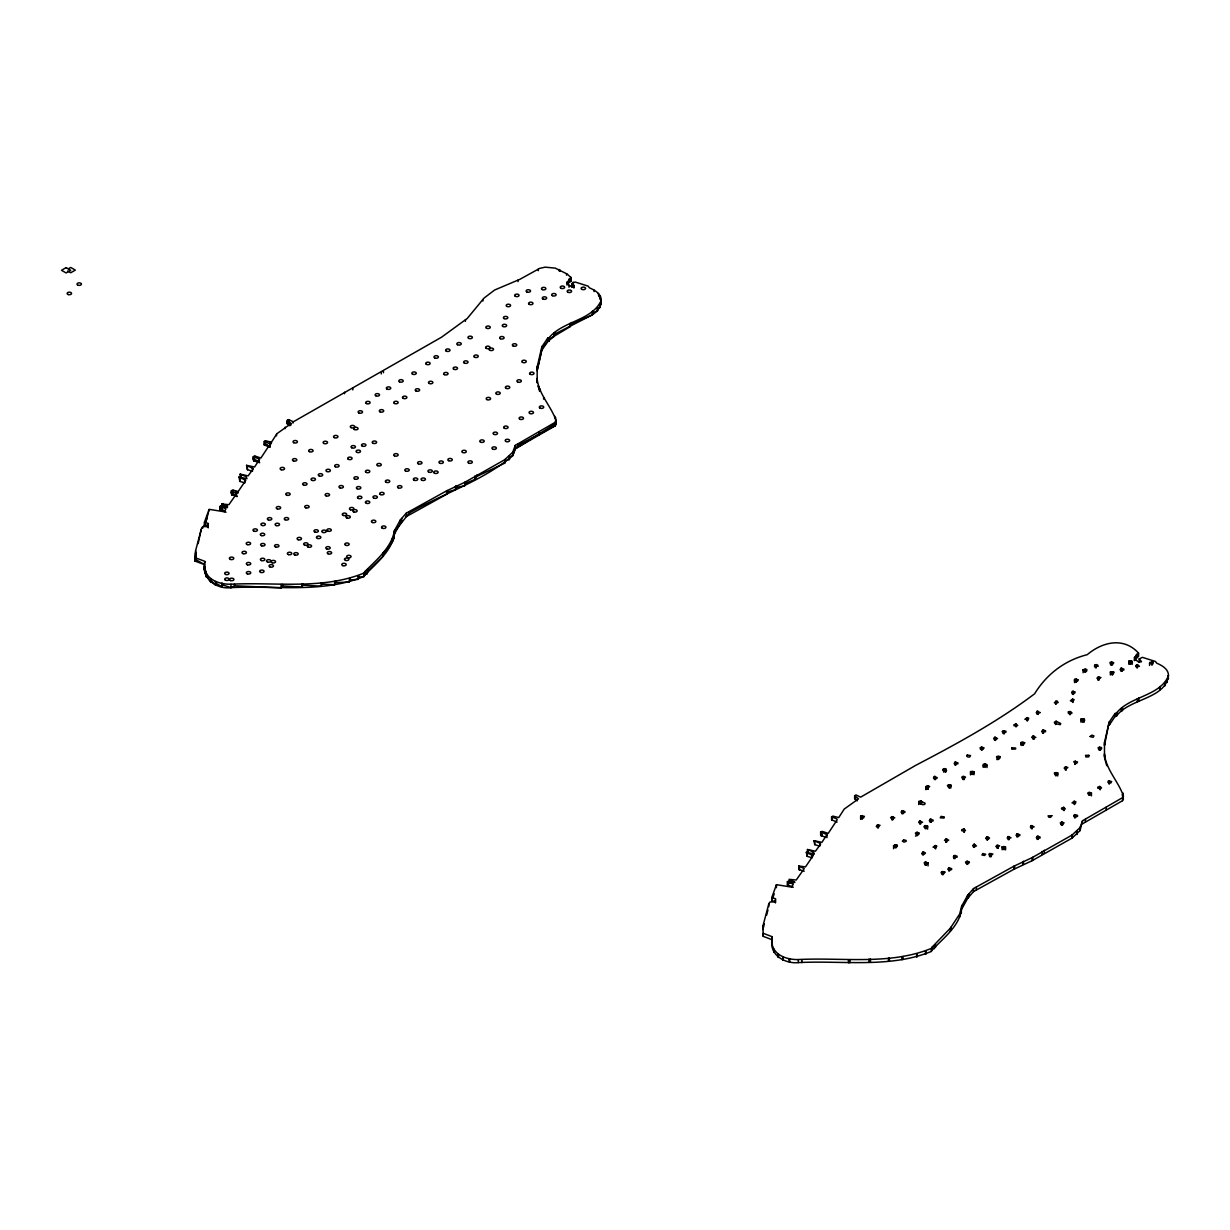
<?xml version="1.0" encoding="UTF-8"?>
<svg xmlns="http://www.w3.org/2000/svg" width="1230" height="1230" viewBox="0 0 1230 1230"><rect width="100%" height="100%" fill="white"/><g stroke="black" fill="none" stroke-linecap="round" stroke-linejoin="round"><path stroke-width="1.5" d="M220.462 506.576L220.462 508.098L225.951 512.28L220.047 509.835L220.047 506.406L225.951 508.836L224.26 511.757L209.1 509.328L204.472 522.212L204.472 525.64L208.254 526.855L208.254 525.01M567.061 282.239L571.274 277.857L567.061 273.967L555.268 268.125L545.167 267.156L539.693 268.371L519.89 279.318L494.629 290.019L484.097 298.029L467.262 318.462L441.57 337.189L293.324 421.798L288.696 419.599L287.313 420.337L291.218 423.489L276.904 433.713L271.43 442.216L265.526 440.755L264.266 441.493L264.266 444.922L269.739 447.105L269.739 445.26M567.061 283.592L571.704 286.851L571.873 283.592L575.071 281.993L588.125 286.129L589.385 287.82C594.705 290.08 601.378 293.77 601.178 300.474C591.999 320.83 562.571 320.938 548.949 337.912L547.688 338.158L541.8 346.906L537.172 367.094L537.172 382.684L537.172 378.379M927.605 826.145L925.083 825.591L923.822 826.806L925.498 827.775L927.605 827.052M928.035 862.784L927.189 864.244L924.668 864.244L924.237 862.553L928.035 862.784L928.035 865.905M970.562 771.61L971.408 773.562L974.36 772.824L973.96 771.702L970.562 771.61L970.562 774.654M1021.1 743.796L1021.1 742.443L1024.898 742.674L1023.621 744.381L1021.1 743.889M1057.739 772.932L1054.371 772.824L1054.786 774.531L1057.739 774.285M1074.59 680.82L1074.59 679.467L1078.372 679.698L1077.542 681.159L1074.59 680.928M1104.494 756.773L1104.494 742.443L1109.122 722.256L1115.01 713.508L1116.286 713.262C1129.647 696.088 1159.736 696.488 1168.5 675.808C1168.7 669.12 1162.027 665.43 1156.707 663.17L1155.447 661.463L1142.393 657.343L1139.195 658.926L1139.195 661.971M1134.383 659.034L1139.026 662.201L1141.548 661.709L1139.195 658.926M208.254 524.395L206.994 526.594L202.781 526.594L201.52 528.285L195.616 550.656L195.893 557.974L204.887 561.357C200.352 577.362 215.711 589.631 230.994 587.648C274.874 585.326 322.306 593.567 364.08 576.455L364.926 575.01C376.934 562.617 394.43 548.872 394.815 529.961M233.1 493.553L231.84 494.768L231.455 492.169L231.84 494.768L236.898 496.228L232.193 492.953L232.193 491.431M256.547 460.558L259.638 462.68L253.734 460.727L253.349 456.622L255.01 456.084L260.898 458.021L269.739 444.645L269.739 443.753L264.266 441.493M222.399 583.312L222.399 584.834L230.994 587.648L234.561 585.757L281.117 587.894L282.577 585.926L301.75 587.156L303.134 585.173L321.122 586.187L322.075 584.173L334.591 584.727L335.652 582.62L349.335 582.051L349.966 579.945L358.176 579.376L358.607 577.254L364.08 576.455L365.064 571.489M537.172 379.24C539.109 394.938 551.486 406.561 556.114 420.829L555.268 422.274L515.262 445.383L512.741 452.194L504.731 459.728L464.725 482.329L446.613 490.847L406.192 513.218L406.192 516.646L446.613 494.276L447.243 492.031L455.469 489.663L456.13 487.464L464.725 485.773L465.447 483.405L474.841 479.454L476.963 476.379L504.731 463.157L505.069 460.989L509.374 459.513L509.604 457.314L512.741 455.623L515.262 448.812L518.107 445.26L555.268 425.718L555.33 423.704L556.114 424.258L555.268 425.718L515.262 448.812L512.741 455.623C482.667 481.145 443.031 493.445 409.067 513.141L394.815 531.483M537.172 367.094L537.172 370.522L542.215 347.798L547.688 341.586L554.007 336.482L555.145 333.868L592.337 314.849L597.38 310.959L601.178 303.902L601.116 300.151M195.201 561.141L195.585 552.685L195.201 561.141L204.887 564.785L195.201 559.235L195.201 561.141L195.616 550.656M537.172 370.522L541.8 350.335L547.688 341.586L547.78 338.142M365.064 572.995L367.032 573.795L368.17 570.628L383.022 556.283L383.683 553.362L392.293 542.184L393.984 538.294L394.399 530.714L400.288 520.029L406.192 513.218M211.114 579.053L210.776 582.297L206.486 575.194L204.58 568.475L204.472 569.905L204.764 564.908M793.273 887.23L787.369 884.801L787.369 881.756L793.273 884.186L791.582 887.107L776.422 884.678L771.794 897.562L775.577 898.776L775.577 899.745L774.316 901.944L770.103 901.944L768.842 903.635L762.938 926.005L763.215 936.353L772.209 939.751C768.765 954.68 785.078 964.105 798.316 962.598C842.196 960.276 889.628 968.517 931.402 951.42L932.386 946.823L950.344 928.189L959.615 914.09L961.722 906.064L967.61 895.379L973.514 888.567L1013.951 866.197L1032.047 857.679L1072.053 835.078L1080.063 827.529L1082.585 820.733L1122.59 797.624L1123.436 796.164C1118.808 781.911 1106.431 770.288 1104.494 754.59M571.243 277.796L571.274 281.286L569.167 282.5L569.167 279.072L569.167 282.5L567.215 283.53M204.472 569.905L204.749 566.492M771.902 945.332L772.209 936.707L763.215 933.324L763.215 936.353M547.78 339.649L548.949 341.34L549.318 339.08L570.013 326.75L571.596 323.997L592.337 314.849L592.691 312.651L597.38 310.959L597.565 307.269M555.407 424.181L555.699 417.662M394.399 530.714C391.647 547.565 376.18 560.127 364.926 571.566L364.08 573.026C322.306 590.123 274.874 581.882 230.994 584.219C219.601 584.511 205.333 579.822 204.472 566.461M932.248 949.96C943.548 937.783 961.722 924.545 961.722 906.064M207.363 517.599L204.472 525.64L204.734 522.304M400.719 519.537L400.288 523.457L394.399 534.158M289.819 425.795L287.005 423.52L287.313 420.337M222.153 508.144L222.507 504.807M232.193 492.953L231.84 494.768L231.425 490.601L233.1 490.124L238.159 491.57L245.739 480.392L239.004 476.994L246.999 478.685L246.015 476.594L240.127 474.165L248.122 475.872L253.319 468.722L246.584 465.324L254.579 467.016L259.638 459.236L253.319 456.561L253.319 460.005M206.486 573.672L206.148 576.701L204.58 568.475L206.148 576.701L205.425 569.905M264.665 441.647L264.266 444.922L265.526 444.199L269.739 447.105L269.847 442.354M1109.122 722.256L1104.494 745.472L1104.494 742.443M253.349 458.129L253.734 460.727L254.164 457.437M198.153 543.614L201.105 529.884M220.462 508.098L220.047 509.835L221.308 509.112M211.114 580.575L215.419 584.973L215.865 581.667M764.322 923.853L762.923 929.542L762.938 926.005M766.598 915.197L767.966 910M204.472 525.64L208.239 513.494M597.565 308.792L599.917 307.546L601.116 301.673M989.52 853.558L989.089 854.773L990.78 855.742L992.887 854.035L989.52 853.558L989.581 856.587L991.319 856.618L991.195 853.558M1109.122 725.3L1115.01 716.537L1116.286 716.306C1128.817 698.425 1165.717 699.255 1168.439 675.501M215.865 583.174L221.738 586.679L222.399 584.834M772.409 898.884L774.254 893.764M961.722 909.108L967.61 898.407L973.514 891.596L1013.951 869.241L1032.047 860.723L1072.053 838.107L1080.063 830.573L1082.585 820.733M901.913 810.755L901.083 812.215L902.343 812.953L904.865 812.461L904.865 811.492L901.913 810.755L901.974 813.799M933.57 777.837L934.354 776.468L937.291 777.698L936.461 778.667L933.509 777.929M919.61 820.964L918.764 822.424L920.025 823.162L922.562 822.194L919.61 820.964L919.671 824.008M955.049 762.123L954.142 763.584L957.939 763.83L957.939 762.861L955.049 762.123L954.987 765.168M930.141 819.272L929.296 820.733L930.557 821.456L933.078 820.964L933.078 820.072L930.141 819.272L930.141 822.301M922.562 852.329L921.716 853.789L923.822 854.527L925.498 853.067C920.271 848.731 923.899 860.354 922.977 852.098M994.624 737.324L993.732 738.784L994.993 739.522L997.515 738.538L994.624 737.324L994.578 740.368M948.668 867.903L947.823 869.349L949.083 870.087L951.62 869.595L951.62 868.626L948.73 867.903L948.73 870.932M1040.027 712.585L1037.52 713.508L1036.26 712.77L1037.105 711.309L1040.057 712.524M932.248 946.916L931.402 948.376C889.628 965.473 842.196 957.232 798.316 959.554C786.923 959.861 772.655 955.157 771.794 941.811M1095.223 664.63L1094.377 666.091L1098.175 666.337C1098.375 663.6 1092.747 664.123 1095.284 667.675M1008.108 836.538L1007.201 837.984L1008.462 838.722L1010.998 837.753L1008.108 836.538L1008.108 839.567M1016.949 833.863L1016.042 835.308L1017.318 836.046L1019.839 835.554L1019.839 834.663L1016.949 833.863L1016.887 836.892L1017.886 836.954L1017.733 833.863M1120.914 668.274L1120.069 669.735L1121.33 670.473L1123.866 669.981L1123.866 669.074L1120.914 668.274L1120.976 671.319M1031.217 825.591L1030.371 827.052L1031.632 827.775L1034.153 826.806L1031.217 825.591L1031.217 828.636M1074.59 814.644L1073.805 815.997L1075.005 816.843L1077.542 816.351L1077.542 815.382L1074.59 814.644L1074.59 817.689M1082.585 823.762L1122.59 800.668L1123.405 795.948M837.061 822.07L831.588 819.872L831.588 816.843L837.061 819.026L837.061 819.995L828.221 833.371L822.332 831.418L820.641 831.911L826.96 834.586L821.901 842.365L813.906 840.659L814.752 844.672L819.795 846.132L819.795 843.104L813.906 840.659M288.696 423.043L287.005 423.52L288.573 419.645M1134.383 657.573L1138.596 653.207L1138.596 656.236L1134.537 660.387M891.812 816.597L890.551 817.812L892.242 818.78L894.764 817.812L891.812 816.597L891.873 819.626M1032.892 736.109L1031.632 737.324L1033.308 738.308L1035.814 737.385L1032.892 736.109L1032.954 739.153M1065.318 766.997L1064.15 768.12L1065.749 769.181L1067.855 767.474L1065.38 766.997L1065.38 770.026M997.1 845.287L995.839 846.501L997.515 847.47L999.621 845.84L997.1 845.287L997.1 848.331M400.719 521.059L401.657 520.29L400.288 523.457L400.288 520.029M555.268 423.796L515.262 448.812L515.262 445.383M68.403 268.77L70.71 267.448L75.322 270.108L70.71 272.768L67.635 270.984M220.047 506.406L221.308 505.684L225.951 507.375L227.627 506.898L221.738 503.977L228.888 504.7L236.898 493.276L231.84 491.339M831.588 816.843L832.848 816.105L838.752 817.566L844.226 809.063L858.54 798.839L854.635 795.687L856.019 794.949L860.646 797.148L915.812 765.291C956.648 743.935 997.684 721.672 1034.584 693.812C1046.715 674.132 1064.719 660.356 1087.228 654.668C1102.695 641.66 1123.897 636.879 1138.565 653.145M1003.419 730.758L1002.158 731.496L1002.988 732.957L1005.94 732.219L1005.94 731.25L1003.419 730.758L1003.419 733.803M860.646 819.149L860.646 816.105L864.444 816.351L863.598 817.812L860.646 817.074M981.509 747.302L984.046 747.779L983.201 749.239L980.248 748.993L980.248 747.548L981.509 747.302L981.509 750.331M926.021 786.631L926.021 789.675L925.929 786.693L927.189 785.955L927.251 788.999L928.158 789.03L928.158 785.985L927.251 785.955M1056.063 721.287L1054.371 722.256L1054.786 723.471L1060.275 724.685L1060.691 723.471L1056.063 721.287L1056.063 724.316L1056.386 721.441M877.497 824.853L876.237 826.56L877.913 827.052L880.019 825.345L877.559 824.853L877.559 827.898M948.668 784.74L947.408 785.478L948.253 786.923L951.19 786.201L950.775 784.986L948.668 784.74L948.73 787.784L949.606 787.8L949.606 784.755L949.514 787.784M962.982 776.468L961.722 777.206L962.567 778.667L964.243 778.667L965.519 777.037L962.982 776.468L963.044 779.513M986.983 765.537L983.201 765.783M787.369 881.756L788.63 881.034L793.273 882.725L794.949 882.248L789.06 879.327L796.21 880.05L804.22 868.626L798.747 865.951L805.481 866.919L813.061 855.742L806.327 852.329L814.322 854.035L813.338 851.944L807.449 849.515L815.444 851.221L820.641 844.072L819.795 843.104M787.369 884.801L788.63 884.062M895.179 844.795L893.503 845.763L894.764 846.993L897.285 846.501L897.285 845.041L895.179 844.795L895.179 847.839L896.024 847.839L896.024 844.795M916.658 832.403L915.397 833.125L916.242 834.586L919.194 833.863L919.194 832.956L916.658 832.403L916.719 835.431L915.489 836.108M1075.005 761.401L1077.542 761.893L1076.696 763.353L1075.005 763.353L1073.744 761.647L1075.005 761.401L1075.005 764.445L1075.435 761.155M944.871 872.024L941.088 872.27L941.504 873.485L944.04 873.485L944.871 872.101M1091.425 795.871L1091.425 792.766L1087.643 793.012L1088.489 794.472L1091.425 793.734M1109.152 781.081L1111.643 781.588L1110.798 783.033L1109.122 783.033L1107.861 782.311L1108.276 781.096L1109.152 781.081L1109.152 784.11L1109.537 780.85M1061.536 822.194L1060.275 822.916L1061.106 824.377L1062.797 824.377L1064.058 822.747L1061.536 822.194L1061.536 825.222M287.005 421.613L288.573 421.167L287.005 421.613L287.005 423.52M857.233 800.838L854.635 798.716L855.895 798.024M1151.649 661.709L1149.543 663.339L1152.925 663.908L1153.34 662.201L1151.649 661.709L1151.649 664.754M1072.483 699.163L1070.377 700.793L1072.898 701.346L1074.159 699.639L1072.483 699.163L1072.483 702.192M1016.042 723.963L1013.951 724.685L1013.951 725.654L1016.472 726.146L1017.733 725.423L1016.042 723.963L1016.042 726.991M963.828 828.989L961.722 829.727L961.722 830.696L964.243 831.188L965.519 830.45L963.828 828.989L963.828 832.034M1099.851 786.447L1097.744 787.169L1097.744 788.153L1100.281 788.63L1101.542 787.907L1099.851 786.447L1099.851 789.491M935.184 845.533L933.078 847.163L935.615 847.716L936.876 846.086L935.184 845.533L935.184 848.562M1074.159 801.284L1072.053 802.913L1075.435 803.467L1075.85 801.76L1074.159 801.284L1074.159 804.312M1063.642 807.357L1061.536 808.079C1060.967 810.017 1064.473 809.832 1065.318 808.817L1063.642 807.357L1063.642 810.401M1027.035 717.659L1024.898 719.273L1028.265 719.827L1028.68 718.12L1027.035 717.659L1027.035 720.688M1085.629 672.303L1085.536 669.243L1083.015 669.735L1083.845 671.196L1086.797 670.95L1086.797 669.489L1085.629 669.274M918.764 802.498L922.562 804.681L924.668 804.435L925.083 803.221L920.455 801.038L918.764 801.514L918.764 804.558L918.887 801.483M822.209 834.494L820.641 834.955L821.056 835.677L825.591 837.169M574.226 286.359L571.704 286.851L571.704 284.96L573.441 287.589M1129.002 661.202L1129.002 664.246L1128.909 661.233L1131.016 660.987L1132.277 661.233L1132.277 664.262M1110.383 674.963L1110.475 671.903L1114.18 672.164L1113.335 673.625L1110.798 673.625M1070.469 714.615L1070.377 711.555L1068.27 711.801L1068.27 713.154L1072.053 713.016L1070.469 711.57M1083.015 721.887L1083.015 718.858L1080.909 719.089L1081.739 721.041L1084.691 720.303L1084.307 719.181L1083.092 718.874L1083.092 721.902M1000.052 756.542L996.669 756.542L996.669 758.003L1000.052 758.003L1000.052 756.635M996.761 759.556L998.868 759.356L998.775 756.296M986.983 767.597L986.983 764.568L985.307 764.076L983.201 764.322L983.201 767.351M1005.525 849.884L1005.525 846.747L1002.158 846.747L1002.573 848.439L1005.525 848.208M1132.277 662.693L1129.34 662.924L1128.909 661.233M1098.59 749.239L1101.542 748.993L1101.542 747.548L1098.175 747.548L1098.559 749.116M1112.074 662.201L1109.967 662.447L1110.383 664.139L1112.904 664.139L1113.75 662.755L1112.074 662.201L1112.181 665.276M1137.335 664.63L1135.659 666.091L1139.441 666.337L1137.335 664.63L1137.335 667.675M1100.696 677.515L1098.175 677.038L1096.914 678.253L1098.59 679.221L1100.696 677.592M1072.545 691.383L1075.005 691.86L1075.005 692.828L1071.638 692.828L1072.483 691.383L1072.483 694.412M1056.478 701.1L1054.371 702.807L1058.169 702.561C1056.155 698.425 1057.446 704.483 1055.632 704.144L1055.694 701.1L1055.694 704.144M1043.424 730.036L1041.733 731.496L1045.531 731.742L1045.531 730.758L1043.424 730.036L1043.578 733.126M1022.361 742.197L1022.422 745.226M997.945 756.296L998.007 759.341M945.301 768.688L943.61 768.688L942.764 770.149L946.562 770.395L945.301 768.688L945.301 771.733L943.61 771.733L943.61 768.688L943.733 771.733M891.812 819.626L892.811 819.718L892.811 816.674L892.657 819.626M916.658 835.431L917.626 835.477L917.626 832.433M1037.951 836.292L1036.26 837.753L1037.52 838.476L1040.057 837.984L1040.057 837.015L1037.951 836.292L1038.105 839.383L1038.105 836.339M987.413 836.769L985.722 838.23L988.674 838.968L989.52 837.984L987.413 836.769L987.413 839.813M946.562 838.968L944.456 840.182L946.147 841.151L948.668 840.182L946.562 838.968L946.716 842.089M1037.951 839.321L1037.105 839.321L1037.167 836.292M974.36 844.318L972.669 845.763L976.466 846.009L974.36 844.318L974.36 847.347M954.987 855.496L953.296 856.956L957.094 857.202L957.094 856.218L954.987 855.496L955.141 858.586M966.842 861.338L969.302 861.815L969.302 862.784L965.934 863.276L965.519 862.061L966.842 861.338L966.78 864.367M926.082 862.107L926.082 865.151L925.083 865.105L925.145 862.061M246.584 465.324L247.43 469.722L252.473 471.182L252.473 467.754M239.004 476.994L239.835 481.391L244.893 482.852L244.893 479.423M925.929 787.661L927.605 788.153L929.711 786.508L928.035 785.955L928.035 788.999M806.327 852.329L807.172 856.341L812.215 857.802L812.215 854.773M798.747 865.951L799.162 869.718L804.22 871.178M204.472 522.212L208.254 523.427L208.254 527.839L208.162 524.549M775.577 901.821L771.794 900.606L771.794 897.562M569.321 280.502L571.274 281.286L570.582 276.904M254.164 458.944L258.269 461.742M571.873 283.592L574.226 285.391L574.226 286.974M264.665 443.169L269.739 447.105M598.349 293.417L600.332 299.52L600.332 296.092M204.734 523.811L208.254 526.855M287.313 421.859L289.265 424.396M598.349 294.939L600.209 297.445L600.209 295.923M1122.175 794.657L1123.436 799.208M571.274 281.286L570.858 278.641M236.898 496.705L236.329 494.091M538.263 385.805L539.909 390.479L539.909 388.957M973.929 771.61L973.96 774.746M1084.276 719.089L1084.276 722.133M1104.94 759.248L1106.769 765.721M538.14 386.159L539.616 391.386M1110.383 671.918L1110.767 673.502M1167.916 675.839L1168.5 678.852M556.114 424.258L556.083 420.599M1167.332 679.206L1167.239 682.496M1164.887 682.619L1164.887 685.663M1164.702 682.865L1164.702 685.91M1160.013 686.478L1160.013 689.523M1159.659 686.755L1159.659 689.799M1152.08 661.955L1152.172 665.015M1149.696 662.386L1149.543 665.476M1138.918 697.825L1138.918 700.854M1137.489 664.677L1137.489 667.721M1137.335 698.671L1137.335 701.715M1136.643 654.329L1136.643 657.374M1136.489 654.422L1136.489 657.466M1136.551 664.63L1136.489 667.675M1134.537 657.358L1134.383 660.618M1131.016 660.987L1131.108 664.046M1123.021 793.012L1123.021 796.056M1122.652 797.532L1122.59 800.668M1122.467 707.711L1122.467 710.74M1121.898 668.336L1121.898 671.365M1121.76 668.274L1121.76 671.319M1121.33 708.403L1121.33 711.432M1116.64 712.908L1116.64 715.952M1116.286 713.262L1116.286 716.306M1115.103 713.492L1115.01 716.537M1111.643 671.688L1111.705 674.716M1109.537 721.626L1109.537 724.67M1106.277 807.049L1106.277 810.093M1104.817 740.998L1104.817 744.042M1104.494 753.729L1104.494 757.634M1100.281 747.302L1100.373 750.362M1100.281 786.693L1100.281 789.721M1099.005 677.038L1099.128 680.098M1096.222 664.677L1096.222 667.721M1096.068 664.63L1096.068 667.675M1089.749 792.274L1089.872 795.349M1088.904 792.274L1088.965 795.318M1085.429 819.088L1085.429 822.117M1084.691 669.243L1084.752 672.287M1083.123 669.704L1083.123 672.749M1082.231 718.858L1082.169 721.887M1081.001 719.073L1080.909 722.133M1080.248 827.052L1080.063 830.573M1076.927 831.142L1076.927 834.186M1076.696 831.418L1076.696 834.463M1076.419 679.022L1076.419 682.066M1076.265 678.975L1076.265 682.02M1075.85 679.221L1075.85 682.266M1075.435 814.644L1075.573 817.735M1074.682 679.452L1074.682 682.481M1074.651 814.644L1074.651 817.689M1074.59 679.467L1074.59 682.496M1074.59 801.514L1074.59 804.558M1073.436 691.414L1073.436 694.443L1073.329 691.383M1072.898 699.393L1072.991 702.453M1072.391 834.816L1072.391 837.845M1072.053 835.078L1072.053 838.107M1069.593 711.555L1069.531 714.599M1066.164 766.997L1066.287 770.072M1064.058 807.603L1064.058 810.632M1062.366 822.194L1062.489 825.253M1061.598 822.194L1061.598 825.222M1057.739 772.824L1057.739 775.976M1056.478 772.578L1056.57 775.638M1055.632 721.533L1055.632 724.562M1044.285 850.207L1044.285 853.236M1042.164 851.36L1042.164 854.404M1038.105 711.401L1038.105 714.446L1037.951 711.309M1037.167 711.309L1037.105 714.353M1033.892 736.201L1033.892 739.245M1033.738 736.109L1033.738 739.153M1032.77 857.233L1032.77 860.277M1032.201 825.684L1032.201 828.713M1032.047 825.591L1032.047 828.636M1032.047 857.679L1032.047 860.723M1027.419 717.874L1027.419 720.918M1023.452 861.292L1023.452 864.336M1023.206 742.197L1023.329 745.272M1022.791 861.569L1022.791 864.613M1021.192 742.413L1021.1 745.472M1014.566 865.859L1014.566 868.903M1013.951 866.197L1013.951 869.241M1009.046 839.66L1009.046 836.615L1008.892 839.567M1004.264 730.758L1004.372 733.833M1004.264 846.501L1004.341 849.561M1003.419 846.501L1003.48 849.546M1002.235 846.732L1002.158 849.776M995.562 737.416L995.562 740.46M995.408 737.324L995.408 740.368M990.427 853.558L990.365 856.587M987.567 836.861L987.567 839.905M986.629 836.769L986.568 839.813M985.307 764.076L985.43 767.151M984.461 764.076L984.523 767.12M981.94 747.056L982.094 750.146M976.389 886.968L976.389 890.013M974.498 844.364L974.498 847.409M973.576 844.318L973.514 847.347M973.514 888.567L973.514 891.596M972.669 771.364L972.761 774.423M970.655 771.594L970.655 774.639M968.979 893.795L968.979 896.839M968.041 894.886L968.041 897.931M967.61 861.338L967.733 864.413M967.61 895.379L967.61 898.407M964.243 829.235L964.335 832.356M963.951 776.514L963.951 779.543M963.828 776.468L963.828 779.513M962.137 905.311L962.137 908.355M961.337 909.908L961.307 913.244M959.738 913.813L959.615 917.134M955.833 762.123L955.833 765.168M951.005 927.189L951.005 930.234M950.775 784.986L950.805 788.107M950.344 928.189L950.344 931.233M949.514 867.903L949.514 870.932M945.778 769.042L945.778 772.086L945.716 768.935M943.195 871.547L943.318 874.622M942.411 871.547L942.411 874.576M942.349 871.547L942.349 874.576M935.615 845.763L935.707 848.823M935.492 944.456L935.492 947.5M935.338 776.561L935.338 779.605M935.184 776.468L935.184 779.513M934.416 776.468L934.354 779.513M934.354 945.701L934.354 948.745M931.464 948.269L931.402 951.42M931.125 819.318L931.125 822.363M930.972 819.272L930.972 822.301M927.605 826.083L927.605 829.112M925.929 862.061L925.929 865.105M925.929 951.082L925.929 954.126M925.498 951.297L925.498 954.326M925.145 825.591L925.083 828.636M921.562 801.191L921.562 804.236M921.285 801.038L920.517 804.066L920.455 801.038M920.455 820.964L920.594 824.1M917.503 832.403L917.503 835.431M917.288 953.773L917.288 956.817M916.658 953.973L916.658 957.002M902.974 956.448L902.974 959.492M902.759 810.755L902.912 813.845M901.913 956.648L901.913 959.677M893.61 845.702L893.61 848.746M889.398 958.001L889.398 961.03M888.444 958.109L888.444 961.137M878.343 824.853L878.451 827.928M870.456 959L870.456 962.045M869.072 959.077L869.072 962.121M862.476 815.674L862.476 818.719M862.338 815.628L862.338 818.657M861.907 815.859L861.907 818.903M860.739 816.09L860.739 819.134M854.635 795.687L854.635 798.716M849.899 959.754L849.899 962.798M848.439 959.8L848.439 962.844M831.987 816.997L831.987 820.026M826.96 834.586L826.96 837.63M821.486 832.787L821.486 835.816M821.056 832.649L821.056 835.677M820.641 831.911L820.671 835.001M814.752 841.643L814.752 844.672M813.338 851.944L813.338 854.988M808.295 850.484L808.295 853.528M807.449 849.515L807.449 852.559M807.172 853.312L807.172 856.341M801.883 959.585L801.883 962.613M799.515 866.781L799.515 869.825M799.162 866.673L799.162 869.718M798.316 959.554L798.316 962.598M789.845 880.157L789.845 883.202M789.721 958.662L789.721 961.691M789.476 880.05L789.476 883.094M789.06 958.585L789.06 961.629M787.784 881.925L787.784 884.97M783.187 957.002L783.187 960.046M782.741 956.879L782.741 959.923M778.436 954.403L778.436 957.447M778.113 954.219L778.113 957.248M776.422 884.678L776.422 887.706M775.484 899.899L775.484 902.943M773.808 949.022L773.808 952.051M772.056 897.654L772.056 900.683M772.209 936.707L772.179 940.104M768.842 903.635L768.842 906.679M600.009 303.856L599.917 307.546M597.38 307.515L597.38 310.959M594.075 290.08L594.075 291.602M592.691 311.129L592.691 312.651M592.337 311.405L592.337 314.849M574.041 286.406L574.041 287.912M573.257 282.085L573.257 283.607M571.596 322.475L571.596 323.997M570.013 323.321L570.013 326.75M569.013 285.729L569.013 287.236M567.215 282.008L567.061 285.099M566.553 273.675L566.553 275.197M559.881 269.816L559.881 271.338M559.189 269.478L559.189 271M555.33 422.182L555.268 425.718M555.145 332.361L555.145 333.868M554.853 416.278L554.853 417.8M554.007 333.053L554.007 336.482M549.318 337.558L549.318 339.08M548.949 337.912L548.949 341.34M547.688 338.158L547.688 341.586M543.629 397.598L543.629 399.12M542.215 346.291L542.215 347.798M541.8 346.906L541.8 350.335M538.955 431.699L538.955 435.143M538.279 269.155L538.279 270.677M537.495 365.648L537.495 367.17M518.091 280.071L518.091 281.593M518.107 443.738L518.107 445.26M512.925 451.702L512.741 455.623M509.604 455.807L509.604 457.314M509.374 456.084L509.374 459.513M505.069 459.466L505.069 460.989M504.731 459.728L504.731 463.157M482.898 299.49L482.898 301.012M476.963 474.857L476.963 476.379M474.841 476.01L474.841 479.454M465.432 319.8L465.432 321.307M465.447 481.883L465.447 483.405M464.725 482.329L464.725 485.773M456.13 485.942L456.13 487.464M455.469 486.234L455.469 489.663M447.243 490.524L447.243 492.031M446.613 490.847L446.613 494.276M409.067 511.619L409.067 513.141M401.657 518.445L401.657 521.874M394.015 534.558L393.984 538.294M392.416 538.463L392.293 542.184M383.683 551.84L383.683 553.362M383.453 371.214L383.453 372.736M383.022 552.854L383.022 556.283M381.285 372.429L381.285 373.951M368.17 569.106L368.17 570.628M367.032 570.351L367.032 573.795M364.926 571.566L364.926 575.01M364.142 572.919L364.08 576.455M358.607 575.732L358.607 577.254M358.176 575.948L358.176 579.376M352.795 388.357L352.795 389.879M349.966 578.423L349.966 579.945M349.335 578.623L349.335 582.051M344.569 392.216L344.569 393.723M335.652 581.098L335.652 582.62M334.591 581.298L334.591 584.727M322.075 582.651L322.075 584.173M321.122 582.759L321.122 586.187M303.134 583.65L303.134 585.173M301.75 583.727L301.75 587.156M293.001 421.644L293.001 423.151M290.834 423.72L290.834 425.242M285.114 427.164L285.114 428.686M282.577 584.404L282.577 585.926M281.117 584.45L281.117 587.894M276.519 434.313L276.519 435.835M271.338 442.231L271.338 443.753M269.109 445.598L269.109 447.12M265.434 440.817L265.434 442.339M259.269 459.789L259.269 461.312M254.887 456.115L254.887 457.637M253.734 457.299L253.734 460.727M247.43 466.293L247.43 469.722M240.972 475.134L240.972 478.578M240.127 474.165L240.127 477.609M239.835 477.963L239.835 481.391M238.036 491.57L238.036 493.092M236.237 491.477L236.237 492.999M234.561 584.235L234.561 585.757M232.977 490.155L232.977 491.677M231.425 490.601L231.425 494.045M230.994 584.219L230.994 587.648M227.243 506.222L227.243 507.729M226.551 504.838L226.551 506.36M223.291 503.531L223.291 505.038M221.769 504.023L221.769 505.545M221.738 583.235L221.738 586.679M215.419 581.544L215.419 584.973M210.776 578.869L210.776 582.297M208.762 510.25L208.762 511.757M204.857 561.726L204.857 563.248M202.689 526.717L202.689 528.224M195.893 557.974L195.893 559.496M944.04 817.074L944.04 818.058L940.243 817.812L941.088 816.351L944.04 817.074M1011.844 747.779L1011.844 749.239L1015.626 748.993L1015.626 748.024L1011.844 747.779M1051.85 815.69L1050.589 817.32L1048.898 817.32L1048.052 815.859L1051.85 815.69M1088.904 755.328L1088.904 756.788L1085.952 757.019L1085.536 755.328L1088.904 755.328M1090.164 736.524L1093.116 737.324L1093.962 735.878L1091.856 735.14L1090.164 736.524M967.195 755.082L966.78 756.296L968.041 757.019L969.717 757.019L970.562 755.558L967.195 755.082M982.785 853.558L981.94 855.004L984.461 855.496L985.722 854.281L982.785 853.558M903.604 839.936L902.343 841.151L904.019 842.12L906.126 841.397L906.126 840.428L903.666 839.936M66.112 267.633L61.5 270.293L66.112 272.952L70.71 270.293L66.112 267.633M1111.29 662.201L1111.228 665.245L1111.29 662.201M1099.497 747.302L1099.436 750.331L1099.497 747.302M1130.232 664.015L1130.232 660.987L1130.17 664.015M1112.612 674.763L1112.612 671.718L1112.489 674.716M1098.236 680.067L1098.236 677.038L1098.175 680.067M1055.694 775.623L1055.694 772.578L1055.632 775.623M1042.64 733.08L1042.64 730.036L1042.579 733.08M998.053 848.362L998.053 845.317L997.945 848.331M971.885 774.408L971.885 771.364L971.823 774.408M954.203 858.54L954.203 855.496L954.142 858.54M945.778 841.997L945.778 838.968L945.716 841.997M926.052 828.666L926.052 825.622L925.929 828.636M68.234 294.554A2.214 1.276 0 0 0 71.555 293.447A2.214 1.276 0 0 0 68.234 292.34A2.214 1.276 0 0 0 68.234 294.554M77.659 285.022A2.214 1.276 0 0 0 81.365 284.453A2.214 1.276 0 0 0 78.643 282.885A2.214 1.276 0 0 0 77.659 285.022M293.539 460.973A2.214 1.276 0 0 0 296.845 459.866A2.214 1.276 0 0 0 293.539 458.759A2.214 1.276 0 0 0 293.539 460.973M303.718 485.127A2.214 1.276 0 0 0 307.039 484.02A2.214 1.276 0 0 0 303.718 482.913A2.214 1.276 0 0 0 303.718 485.127M315.065 532.113A2.214 1.276 0 0 0 318.386 531.006A2.214 1.276 0 0 0 315.065 529.899A2.214 1.276 0 0 0 315.065 532.113M317.54 538.433A2.214 1.276 0 0 0 320.861 537.326A2.214 1.276 0 0 0 317.54 536.219A2.214 1.276 0 0 0 317.54 538.433M326.888 549.01A2.214 1.276 0 0 0 330.209 547.904A2.214 1.276 0 0 0 326.888 546.797A2.214 1.276 0 0 0 326.888 549.01M298.198 539.755A2.214 1.276 0 0 0 301.519 538.648A2.214 1.276 0 0 0 298.198 537.541A2.214 1.276 0 0 0 298.198 539.755M247.43 564.816A2.214 1.276 0 0 0 250.751 563.709A2.214 1.276 0 0 0 247.43 562.602A2.214 1.276 0 0 0 247.43 564.816M294.877 555.007A2.214 1.276 0 0 0 298.198 553.9A2.214 1.276 0 0 0 294.877 552.793A2.214 1.276 0 0 0 294.877 555.007M327.903 553.731A2.214 1.276 0 0 0 331.608 553.162A2.214 1.276 0 0 0 328.902 551.594A2.214 1.276 0 0 0 327.903 553.731M345.553 560.388A2.214 1.276 0 0 0 348.874 559.281A2.214 1.276 0 0 0 345.553 558.174A2.214 1.276 0 0 0 345.553 560.388M308.269 547.166A2.214 1.276 0 0 0 311.59 546.059A2.214 1.276 0 0 0 308.269 544.967A2.214 1.276 0 0 0 308.269 547.166M304.748 545.136A2.214 1.276 0 0 0 308.069 544.029A2.214 1.276 0 0 0 304.748 542.922A2.214 1.276 0 0 0 304.748 545.136M347.736 557.682A2.214 1.276 0 0 0 351.057 556.575A2.214 1.276 0 0 0 347.736 555.468A2.214 1.276 0 0 0 347.736 557.682M345.861 545.367A2.214 1.276 0 0 0 349.182 544.26A2.214 1.276 0 0 0 345.861 543.153A2.214 1.276 0 0 0 345.861 545.367M327.995 531.176A2.214 1.276 0 0 0 331.316 530.068A2.214 1.276 0 0 0 327.995 528.962A2.214 1.276 0 0 0 327.995 531.176M322.906 532.452A2.214 1.276 0 0 0 326.227 531.345A2.214 1.276 0 0 0 322.906 530.238A2.214 1.276 0 0 0 322.906 532.452M260.745 572.427A2.214 1.276 0 0 0 264.066 571.32A2.214 1.276 0 0 0 260.745 570.213A2.214 1.276 0 0 0 260.745 572.427M230.471 559.45A2.214 1.276 0 0 0 233.792 558.343A2.214 1.276 0 0 0 230.471 557.236A2.214 1.276 0 0 0 230.471 559.45M247.445 573.903A2.214 1.276 0 0 0 250.766 572.796A2.214 1.276 0 0 0 247.445 571.689A2.214 1.276 0 0 0 247.445 573.903M225.751 574.487A2.214 1.276 0 0 0 229.072 573.38A2.214 1.276 0 0 0 225.751 572.273A2.214 1.276 0 0 0 225.751 574.487M230.594 580.56A2.214 1.276 0 0 0 233.915 579.453A2.214 1.276 0 0 0 230.594 578.346A2.214 1.276 0 0 0 230.594 580.56M225.367 580.099A2.214 1.276 0 0 0 229.072 579.53A2.214 1.276 0 0 0 226.351 577.962A2.214 1.276 0 0 0 225.367 580.099M254.103 531.222A2.214 1.276 0 0 0 257.424 530.115A2.214 1.276 0 0 0 254.103 529.008A2.214 1.276 0 0 0 254.103 531.222M261.421 535.588A2.214 1.276 0 0 0 264.742 534.481A2.214 1.276 0 0 0 261.421 533.374A2.214 1.276 0 0 0 261.421 535.588M275.643 546.996A2.214 1.276 0 0 0 278.964 545.889A2.214 1.276 0 0 0 275.643 544.782A2.214 1.276 0 0 0 275.643 546.996M288.466 554.607A2.214 1.276 0 0 0 291.787 553.5A2.214 1.276 0 0 0 288.466 552.393A2.214 1.276 0 0 0 288.466 554.607M326.227 495.921A2.214 1.276 0 0 0 329.548 494.814A2.214 1.276 0 0 0 326.227 493.707A2.214 1.276 0 0 0 326.227 495.921M340.08 487.926A2.214 1.276 0 0 0 343.401 486.819A2.214 1.276 0 0 0 340.08 485.712A2.214 1.276 0 0 0 340.08 487.926M286.836 495.229A2.214 1.276 0 0 0 290.157 494.122A2.214 1.276 0 0 0 286.836 493.015A2.214 1.276 0 0 0 286.836 495.229M342.878 565.677A2.214 1.276 0 0 0 346.199 564.57A2.214 1.276 0 0 0 342.878 563.463A2.214 1.276 0 0 0 342.878 565.677M277.334 508.897A2.214 1.276 0 0 0 280.655 507.79A2.214 1.276 0 0 0 277.334 506.683A2.214 1.276 0 0 0 277.334 508.897M284.93 519.706A2.214 1.276 0 0 0 288.635 519.137A2.214 1.276 0 0 0 285.929 517.569A2.214 1.276 0 0 0 284.93 519.706M276.212 525.594A2.214 1.276 0 0 0 279.533 524.487A2.214 1.276 0 0 0 276.212 523.38A2.214 1.276 0 0 0 276.212 525.594M268.478 519.982A2.214 1.276 0 0 0 271.799 518.876A2.214 1.276 0 0 0 268.478 517.769A2.214 1.276 0 0 0 268.478 519.982M262.021 525.487A2.214 1.276 0 0 0 265.342 524.38A2.214 1.276 0 0 0 262.021 523.273A2.214 1.276 0 0 0 262.021 525.487M281.24 469.752A2.214 1.276 0 0 0 284.561 468.645A2.214 1.276 0 0 0 281.24 467.538A2.214 1.276 0 0 0 281.24 469.752M312.143 480.423A2.214 1.276 0 0 0 315.464 479.316A2.214 1.276 0 0 0 312.143 478.209A2.214 1.276 0 0 0 312.143 480.423M305.824 507.836A2.214 1.276 0 0 0 309.145 506.729A2.214 1.276 0 0 0 305.824 505.622A2.214 1.276 0 0 0 305.824 507.836M358.115 498.319A2.214 1.276 0 0 0 361.82 497.75A2.214 1.276 0 0 0 359.099 496.182A2.214 1.276 0 0 0 358.115 498.319M366.479 503.347A2.214 1.276 0 0 0 369.8 502.24A2.214 1.276 0 0 0 366.479 501.133A2.214 1.276 0 0 0 366.479 503.347M350.55 509.82A2.214 1.276 0 0 0 353.871 508.713A2.214 1.276 0 0 0 350.55 507.606A2.214 1.276 0 0 0 350.55 509.82M353.825 511.972A2.214 1.276 0 0 0 357.146 510.865A2.214 1.276 0 0 0 353.825 509.758A2.214 1.276 0 0 0 353.825 511.972M382.161 528.116A2.214 1.276 0 0 0 385.866 527.547A2.214 1.276 0 0 0 383.145 525.979A2.214 1.276 0 0 0 382.161 528.116M372.521 522.519A2.214 1.276 0 0 0 375.842 521.412A2.214 1.276 0 0 0 372.521 520.305A2.214 1.276 0 0 0 372.521 522.519M347.014 518.045A2.214 1.276 0 0 0 350.335 516.938A2.214 1.276 0 0 0 347.014 515.831A2.214 1.276 0 0 0 347.014 518.045M343.385 515.462A2.214 1.276 0 0 0 346.706 514.355A2.214 1.276 0 0 0 343.385 513.248A2.214 1.276 0 0 0 343.385 515.462M261.713 545.843A2.214 1.276 0 0 0 265.034 544.736A2.214 1.276 0 0 0 261.713 543.629A2.214 1.276 0 0 0 261.713 545.843M247.307 544.613A2.214 1.276 0 0 0 250.628 543.506A2.214 1.276 0 0 0 247.307 542.399A2.214 1.276 0 0 0 247.307 544.613M272.261 562.771A2.214 1.276 0 0 0 275.566 561.664A2.214 1.276 0 0 0 272.261 560.557A2.214 1.276 0 0 0 272.261 562.771M267.602 562.033A2.214 1.276 0 0 0 270.923 560.926A2.214 1.276 0 0 0 267.602 559.819A2.214 1.276 0 0 0 267.602 562.033M261.513 560.588A2.214 1.276 0 0 0 264.834 559.481A2.214 1.276 0 0 0 261.513 558.374A2.214 1.276 0 0 0 261.513 560.588M269.693 566.815A2.214 1.276 0 0 0 273.398 566.231A2.214 1.276 0 0 0 270.677 564.662A2.214 1.276 0 0 0 269.693 566.815M243.11 553.654A2.214 1.276 0 0 0 246.415 552.547A2.214 1.276 0 0 0 243.11 551.44A2.214 1.276 0 0 0 243.11 553.654M319.385 476.025A2.214 1.276 0 0 0 322.706 474.918A2.214 1.276 0 0 0 319.385 473.811A2.214 1.276 0 0 0 319.385 476.025M293.678 442.677A2.214 1.276 0 0 0 297.383 442.093A2.214 1.276 0 0 0 294.677 440.54A2.214 1.276 0 0 0 293.678 442.677M309.314 451.61A2.214 1.276 0 0 0 313.02 451.026A2.214 1.276 0 0 0 310.298 449.473A2.214 1.276 0 0 0 309.314 451.61M326.611 471.428A2.214 1.276 0 0 0 330.317 470.859A2.214 1.276 0 0 0 327.611 469.291A2.214 1.276 0 0 0 326.611 471.428M335.329 466.754A2.214 1.276 0 0 0 339.019 466.185A2.214 1.276 0 0 0 336.313 464.617A2.214 1.276 0 0 0 335.329 466.754M354.563 478.916A2.214 1.276 0 0 0 358.253 478.347A2.214 1.276 0 0 0 355.547 476.779A2.214 1.276 0 0 0 354.563 478.916M357.054 488.725A2.214 1.276 0 0 0 360.759 488.156A2.214 1.276 0 0 0 358.053 486.588A2.214 1.276 0 0 0 357.054 488.725M373.613 498.027A2.214 1.276 0 0 0 377.318 497.443A2.214 1.276 0 0 0 374.612 495.89A2.214 1.276 0 0 0 373.613 498.027M380.331 494.522A2.214 1.276 0 0 0 384.037 493.953A2.214 1.276 0 0 0 381.331 492.384A2.214 1.276 0 0 0 380.331 494.522M398.151 487.772A2.214 1.276 0 0 0 401.856 487.188A2.214 1.276 0 0 0 399.15 485.635A2.214 1.276 0 0 0 398.151 487.772M386.005 482.206A2.214 1.276 0 0 0 389.71 481.637A2.214 1.276 0 0 0 387.004 480.069A2.214 1.276 0 0 0 386.005 482.206M366.063 472.351A2.214 1.276 0 0 0 369.753 471.782A2.214 1.276 0 0 0 367.047 470.214A2.214 1.276 0 0 0 366.063 472.351M348.305 459.267A2.214 1.276 0 0 0 352.011 458.698A2.214 1.276 0 0 0 349.305 457.13A2.214 1.276 0 0 0 348.305 459.267M377.502 465.632A2.214 1.276 0 0 0 381.208 465.048A2.214 1.276 0 0 0 378.502 463.479A2.214 1.276 0 0 0 377.502 465.632M413.987 480.13A2.214 1.276 0 0 0 417.693 479.562A2.214 1.276 0 0 0 414.971 477.993A2.214 1.276 0 0 0 413.987 480.13M356.715 452.256A2.214 1.276 0 0 0 360.421 451.687A2.214 1.276 0 0 0 357.699 450.119A2.214 1.276 0 0 0 356.715 452.256M351.688 447.751A2.214 1.276 0 0 0 355.393 447.182A2.214 1.276 0 0 0 352.672 445.614A2.214 1.276 0 0 0 351.688 447.751M334.191 437.588A2.214 1.276 0 0 0 337.896 437.019A2.214 1.276 0 0 0 335.19 435.451A2.214 1.276 0 0 0 334.191 437.588M323.767 443.384A2.214 1.276 0 0 0 327.472 442.815A2.214 1.276 0 0 0 324.766 441.247A2.214 1.276 0 0 0 323.767 443.384M350.95 427.579A2.214 1.276 0 0 0 354.655 427.01A2.214 1.276 0 0 0 351.949 425.442A2.214 1.276 0 0 0 350.95 427.579M354.302 429.47A2.214 1.276 0 0 0 357.992 428.886A2.214 1.276 0 0 0 355.286 427.333A2.214 1.276 0 0 0 354.302 429.47M362.158 445.998A2.214 1.276 0 0 0 365.864 445.429A2.214 1.276 0 0 0 363.158 443.861A2.214 1.276 0 0 0 362.158 445.998M372.844 443.184A2.214 1.276 0 0 0 376.549 442.615A2.214 1.276 0 0 0 373.828 441.047A2.214 1.276 0 0 0 372.844 443.184M394.399 455.807A2.214 1.276 0 0 0 398.105 455.238A2.214 1.276 0 0 0 395.399 453.67A2.214 1.276 0 0 0 394.399 455.807M405.47 470.936A2.214 1.276 0 0 0 409.175 470.352A2.214 1.276 0 0 0 406.469 468.799A2.214 1.276 0 0 0 405.47 470.936M421.69 480.161A2.214 1.276 0 0 0 425.38 479.577A2.214 1.276 0 0 0 422.674 478.024A2.214 1.276 0 0 0 421.69 480.161M434.359 473.135A2.214 1.276 0 0 0 438.065 472.566A2.214 1.276 0 0 0 435.359 470.998A2.214 1.276 0 0 0 434.359 473.135M428.578 472.013A2.214 1.276 0 0 0 432.284 471.428A2.214 1.276 0 0 0 429.577 469.875A2.214 1.276 0 0 0 428.578 472.013M418.215 463.756A2.214 1.276 0 0 0 421.921 463.187A2.214 1.276 0 0 0 419.215 461.619A2.214 1.276 0 0 0 418.215 463.756M439.602 463.11A2.214 1.276 0 0 0 443.307 462.541A2.214 1.276 0 0 0 440.601 460.973A2.214 1.276 0 0 0 439.602 463.11M448.52 460.62A2.214 1.276 0 0 0 452.225 460.051A2.214 1.276 0 0 0 449.504 458.483A2.214 1.276 0 0 0 448.52 460.62M468.553 463.003A2.214 1.276 0 0 0 472.259 462.434A2.214 1.276 0 0 0 469.553 460.866A2.214 1.276 0 0 0 468.553 463.003M462.526 452.44A2.214 1.276 0 0 0 466.232 451.856A2.214 1.276 0 0 0 463.51 450.303A2.214 1.276 0 0 0 462.526 452.44M358.745 412.88A2.214 1.276 0 0 0 362.45 412.311A2.214 1.276 0 0 0 359.744 410.743A2.214 1.276 0 0 0 358.745 412.88M379.947 411.789A2.214 1.276 0 0 0 383.637 411.22A2.214 1.276 0 0 0 380.931 409.651A2.214 1.276 0 0 0 379.947 411.789M366.356 403.517A2.214 1.276 0 0 0 370.046 402.948A2.214 1.276 0 0 0 367.339 401.38A2.214 1.276 0 0 0 366.356 403.517M375.765 395.783A2.214 1.276 0 0 0 379.455 395.214A2.214 1.276 0 0 0 376.749 393.646A2.214 1.276 0 0 0 375.765 395.783M394.384 403.425A2.214 1.276 0 0 0 398.09 402.84A2.214 1.276 0 0 0 395.384 401.288A2.214 1.276 0 0 0 394.384 403.425M492.6 449.042A2.214 1.276 0 0 0 496.305 448.473A2.214 1.276 0 0 0 493.584 446.905A2.214 1.276 0 0 0 492.6 449.042M480.453 442.047A2.214 1.276 0 0 0 484.159 441.478A2.214 1.276 0 0 0 481.453 439.91A2.214 1.276 0 0 0 480.453 442.047M505.838 441.432A2.214 1.276 0 0 0 509.543 440.863A2.214 1.276 0 0 0 506.837 439.295A2.214 1.276 0 0 0 505.838 441.432M493.737 434.267A2.214 1.276 0 0 0 497.443 433.698A2.214 1.276 0 0 0 494.721 432.13A2.214 1.276 0 0 0 493.737 434.267M504.3 428.209A2.214 1.276 0 0 0 508.005 427.64A2.214 1.276 0 0 0 505.299 426.072A2.214 1.276 0 0 0 504.3 428.209M519.737 419.153A2.214 1.276 0 0 0 523.442 418.584A2.214 1.276 0 0 0 520.736 417.016A2.214 1.276 0 0 0 519.737 419.153M529.715 413.434A2.214 1.276 0 0 0 533.42 412.865A2.214 1.276 0 0 0 530.714 411.297A2.214 1.276 0 0 0 529.715 413.434M539.955 408.053A2.214 1.276 0 0 0 543.66 407.468A2.214 1.276 0 0 0 540.939 405.915A2.214 1.276 0 0 0 539.955 408.053M486.834 399.566A2.214 1.276 0 0 0 490.539 398.997A2.214 1.276 0 0 0 487.818 397.428A2.214 1.276 0 0 0 486.834 399.566M496.474 394.061A2.214 1.276 0 0 0 500.164 393.492A2.214 1.276 0 0 0 497.458 391.924A2.214 1.276 0 0 0 496.474 394.061M506.007 388.28A2.214 1.276 0 0 0 509.712 387.711A2.214 1.276 0 0 0 506.991 386.143A2.214 1.276 0 0 0 506.007 388.28M517.569 381.93A2.214 1.276 0 0 0 521.274 381.346A2.214 1.276 0 0 0 518.568 379.778A2.214 1.276 0 0 0 517.569 381.93M530.222 374.289A2.214 1.276 0 0 0 533.928 373.72A2.214 1.276 0 0 0 531.206 372.152A2.214 1.276 0 0 0 530.222 374.289M522.473 362.373A2.214 1.276 0 0 0 526.179 361.805A2.214 1.276 0 0 0 523.473 360.236A2.214 1.276 0 0 0 522.473 362.373M581.79 289.311A2.214 1.276 0 0 0 585.495 288.743A2.214 1.276 0 0 0 582.789 287.174A2.214 1.276 0 0 0 581.79 289.311M567.814 292.187A2.214 1.276 0 0 0 571.52 291.618A2.214 1.276 0 0 0 568.813 290.049A2.214 1.276 0 0 0 567.814 292.187M560.88 288.204A2.214 1.276 0 0 0 564.57 287.636A2.214 1.276 0 0 0 561.864 286.067A2.214 1.276 0 0 0 560.88 288.204M552.347 295.661A2.214 1.276 0 0 0 556.052 295.077A2.214 1.276 0 0 0 553.346 293.524A2.214 1.276 0 0 0 552.347 295.661M542.123 289.527A2.214 1.276 0 0 0 545.812 288.958A2.214 1.276 0 0 0 543.107 287.389A2.214 1.276 0 0 0 542.123 289.527M542.907 298.982A2.214 1.276 0 0 0 546.597 298.413A2.214 1.276 0 0 0 543.891 296.845A2.214 1.276 0 0 0 542.907 298.982M526.778 291.91A2.214 1.276 0 0 0 530.484 291.325A2.214 1.276 0 0 0 527.762 289.773A2.214 1.276 0 0 0 526.778 291.91M529.223 304.333A2.214 1.276 0 0 0 532.928 303.749A2.214 1.276 0 0 0 530.222 302.196A2.214 1.276 0 0 0 529.223 304.333M515.293 296.276A2.214 1.276 0 0 0 518.999 295.692A2.214 1.276 0 0 0 516.277 294.139A2.214 1.276 0 0 0 515.293 296.276M506.822 306.378A2.214 1.276 0 0 0 510.527 305.809A2.214 1.276 0 0 0 507.821 304.24A2.214 1.276 0 0 0 506.822 306.378M504.054 318.57A2.214 1.276 0 0 0 507.759 317.986A2.214 1.276 0 0 0 505.053 316.433A2.214 1.276 0 0 0 504.054 318.57M502.901 326.457A2.214 1.276 0 0 0 506.606 325.889A2.214 1.276 0 0 0 503.9 324.32A2.214 1.276 0 0 0 502.901 326.457M486.496 328.195A2.214 1.276 0 0 0 490.201 327.626A2.214 1.276 0 0 0 487.48 326.058A2.214 1.276 0 0 0 486.496 328.195M500.318 338.68A2.214 1.276 0 0 0 504.023 338.112A2.214 1.276 0 0 0 501.317 336.543A2.214 1.276 0 0 0 500.318 338.68M513.002 345.891A2.214 1.276 0 0 0 516.692 345.322A2.214 1.276 0 0 0 513.986 343.754A2.214 1.276 0 0 0 513.002 345.891M468.599 338.327A2.214 1.276 0 0 0 472.305 337.758A2.214 1.276 0 0 0 469.599 336.19A2.214 1.276 0 0 0 468.599 338.327M457.483 344.723A2.214 1.276 0 0 0 461.188 344.154A2.214 1.276 0 0 0 458.483 342.586A2.214 1.276 0 0 0 457.483 344.723M474.488 357.177A2.214 1.276 0 0 0 478.193 356.608A2.214 1.276 0 0 0 475.472 355.039A2.214 1.276 0 0 0 474.488 357.177M486.234 348.321A2.214 1.276 0 0 0 489.94 347.752A2.214 1.276 0 0 0 487.234 346.184A2.214 1.276 0 0 0 486.234 348.321M489.755 350.212A2.214 1.276 0 0 0 493.461 349.643A2.214 1.276 0 0 0 490.739 348.075A2.214 1.276 0 0 0 489.755 350.212M446.244 351.104A2.214 1.276 0 0 0 449.949 350.535A2.214 1.276 0 0 0 447.228 348.966A2.214 1.276 0 0 0 446.244 351.104M464.279 363.004A2.214 1.276 0 0 0 467.984 362.435A2.214 1.276 0 0 0 465.263 360.867A2.214 1.276 0 0 0 464.279 363.004M434.636 357.868A2.214 1.276 0 0 0 438.341 357.3A2.214 1.276 0 0 0 435.635 355.731A2.214 1.276 0 0 0 434.636 357.868M426.364 364.326A2.214 1.276 0 0 0 430.07 363.757A2.214 1.276 0 0 0 427.348 362.189A2.214 1.276 0 0 0 426.364 364.326M444.307 374.596A2.214 1.276 0 0 0 447.997 374.028A2.214 1.276 0 0 0 445.291 372.459A2.214 1.276 0 0 0 444.307 374.596M453.778 369.215A2.214 1.276 0 0 0 457.468 368.646A2.214 1.276 0 0 0 454.762 367.078A2.214 1.276 0 0 0 453.778 369.215M429.116 383.406A2.214 1.276 0 0 0 432.822 382.838A2.214 1.276 0 0 0 430.116 381.269A2.214 1.276 0 0 0 429.116 383.406M412.496 374.12A2.214 1.276 0 0 0 416.201 373.551A2.214 1.276 0 0 0 413.495 371.983A2.214 1.276 0 0 0 412.496 374.12M399.458 381.823A2.214 1.276 0 0 0 403.163 381.239A2.214 1.276 0 0 0 400.457 379.686A2.214 1.276 0 0 0 399.458 381.823M415.863 390.909A2.214 1.276 0 0 0 419.568 390.341A2.214 1.276 0 0 0 416.847 388.772A2.214 1.276 0 0 0 415.863 390.909M403.117 398.305A2.214 1.276 0 0 0 406.823 397.736A2.214 1.276 0 0 0 404.101 396.168A2.214 1.276 0 0 0 403.117 398.305M386.989 389.049A2.214 1.276 0 0 0 390.694 388.48A2.214 1.276 0 0 0 387.988 386.912A2.214 1.276 0 0 0 386.989 389.049"/></g></svg>
